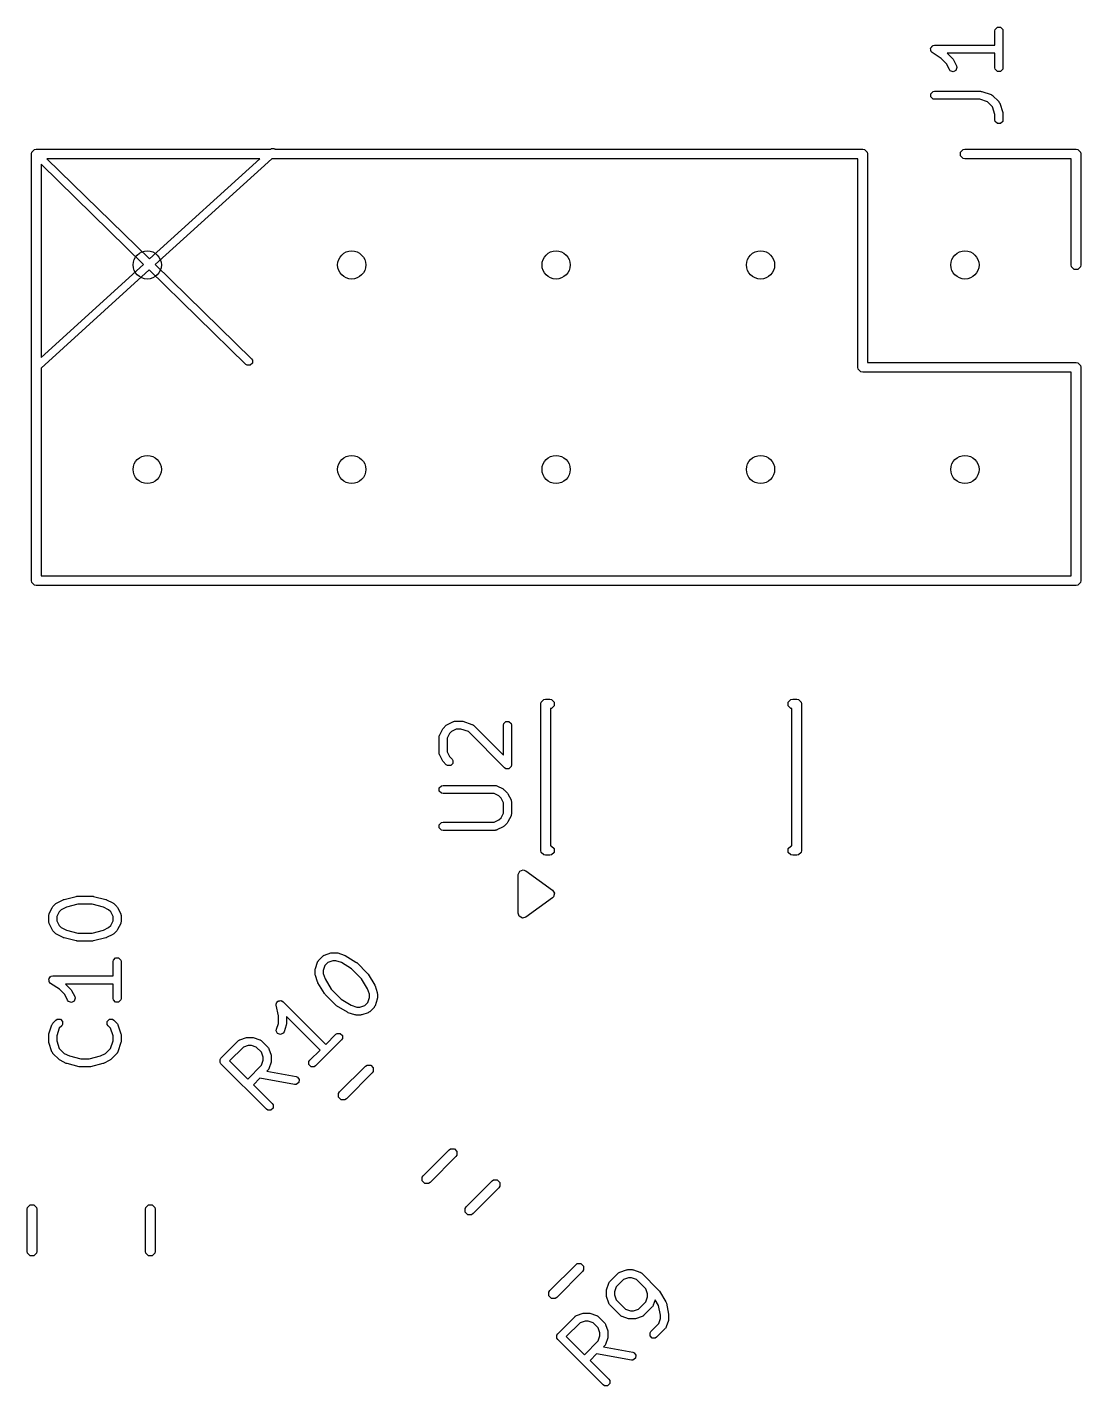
# Model space of a CAD drawing. Header units: inches. Extents: x -1.62 to 1.64, y 0 to 4.72.
# Drawn here: x 0.478 to 0.994, y 4.054 to 4.719 of the extents above; entities that cross this region are included whole.
import ezdxf

# ---------------------------------------------------------------- set-up
doc = ezdxf.new("R2010")
doc.units = ezdxf.units.IN
doc.header["$MEASUREMENT"] = 0
doc.layers.add('BLACK', color=250, linetype='CONTINUOUS')

msp = doc.modelspace()

# ---------------------------------------------------------------- linework, layer by layer
at = {"layer": 'BLACK', "linetype": 'CONTINUOUS'}
for p, q in [((0.95167, 4.71683), (0.95182, 4.71758)), ((0.95182, 4.71758), (0.95288, 4.71865)), ((0.95288, 4.71865), (0.95439, 4.71865)), ((0.95439, 4.71865), (0.95546, 4.71758)), ((0.95546, 4.71758), (0.95561, 4.71683)), ((0.95167, 4.7098), (0.95167, 4.71683)), ((0.95561, 4.71683), (0.95561, 4.69883)), ((0.92021, 4.70821), (0.92032, 4.70838)), ((0.92032, 4.70765), (0.92021, 4.70821)), ((0.92032, 4.70859), (0.92073, 4.70899)), ((0.92032, 4.70838), (0.92032, 4.70859)), ((0.92032, 4.70708), (0.92032, 4.70765)), ((0.92047, 4.70694), (0.92032, 4.70708)), ((0.92051, 4.70674), (0.92047, 4.70694)), ((0.92105, 4.70619), (0.92051, 4.70674)), ((0.92073, 4.70899), (0.92105, 4.70947)), ((0.92105, 4.70947), (0.92124, 4.70951)), ((0.92539, 4.7033), (0.92105, 4.70619)), ((0.92124, 4.70951), (0.92139, 4.70965)), ((0.92139, 4.70965), (0.92214, 4.7098)), ((0.92214, 4.7098), (0.95167, 4.7098)), ((0.95167, 4.70586), (0.92839, 4.70586)), ((0.92839, 4.70586), (0.93103, 4.70322)), ((0.95167, 4.69883), (0.95167, 4.70586)), ((0.92802, 4.70067), (0.92539, 4.7033)), ((0.92938, 4.69795), (0.92802, 4.70067)), ((0.92985, 4.69735), (0.92938, 4.69795)), ((0.93128, 4.69687), (0.92985, 4.69735)), ((0.93103, 4.70322), (0.93121, 4.70296)), ((0.93121, 4.70296), (0.9314, 4.70271)), ((0.93263, 4.69754), (0.93128, 4.69687)), ((0.9314, 4.70271), (0.9329, 4.69971)), ((0.9331, 4.69897), (0.93263, 4.69754)), ((0.9329, 4.69971), (0.9331, 4.69897)), ((0.95182, 4.69808), (0.95167, 4.69883)), ((0.95288, 4.69701), (0.95182, 4.69808)), ((0.95546, 4.69808), (0.95439, 4.69701)), ((0.95561, 4.69883), (0.95546, 4.69808)), ((0.95439, 4.69701), (0.95288, 4.69701)), ((0.92032, 4.68609), (0.92139, 4.68715)), ((0.92032, 4.68458), (0.92032, 4.68609)), ((0.92139, 4.68352), (0.92032, 4.68458)), ((0.92139, 4.68715), (0.92214, 4.6873)), ((0.92214, 4.6873), (0.94464, 4.6873)), ((0.94464, 4.6873), (0.94495, 4.68724)), ((0.94495, 4.68724), (0.94526, 4.6872)), ((0.94526, 4.6872), (0.94976, 4.6857)), ((0.94976, 4.6857), (0.94985, 4.68565)), ((0.94985, 4.68565), (0.94989, 4.68565)), ((0.94989, 4.68565), (0.95015, 4.68548)), ((0.95015, 4.68548), (0.95043, 4.68532)), ((0.95043, 4.68532), (0.95045, 4.68528)), ((0.95045, 4.68528), (0.95053, 4.68523)), ((0.95053, 4.68523), (0.95353, 4.68223)), ((0.92214, 4.68337), (0.92139, 4.68352)), ((0.94432, 4.68337), (0.92214, 4.68337)), ((0.94807, 4.68211), (0.94432, 4.68337)), ((0.95042, 4.67977), (0.94807, 4.68211)), ((0.95167, 4.67602), (0.95042, 4.67977)), ((0.95353, 4.68223), (0.95358, 4.68215)), ((0.95358, 4.68215), (0.95362, 4.68213)), ((0.95362, 4.68213), (0.95378, 4.68185)), ((0.95378, 4.68185), (0.95396, 4.68159)), ((0.95396, 4.68159), (0.95396, 4.68154)), ((0.95396, 4.68154), (0.95401, 4.68146)), ((0.95401, 4.68146), (0.95551, 4.67696)), ((0.95167, 4.67334), (0.95167, 4.67602)), ((0.95182, 4.67258), (0.95167, 4.67334)), ((0.95288, 4.67152), (0.95182, 4.67258)), ((0.95439, 4.67152), (0.95288, 4.67152)), ((0.95546, 4.67258), (0.95439, 4.67152)), ((0.95561, 4.67334), (0.95546, 4.67258)), ((0.95551, 4.67696), (0.95554, 4.67665)), ((0.95554, 4.67665), (0.95561, 4.67634)), ((0.95561, 4.67634), (0.95561, 4.67334)), ((0.48031, 4.65669), (0.48049, 4.6576)), ((0.48049, 4.6576), (0.48177, 4.65888)), ((0.48177, 4.65888), (0.48268, 4.65906)), ((0.48268, 4.65906), (0.5973, 4.65906)), ((0.5973, 4.65906), (0.59776, 4.65933)), ((0.59776, 4.65933), (0.59927, 4.65926)), ((0.59927, 4.65926), (0.59945, 4.65906)), ((0.59945, 4.65906), (0.88701, 4.65906)), ((0.88701, 4.65906), (0.88791, 4.65888)), ((0.88791, 4.65888), (0.88919, 4.6576)), ((0.88919, 4.6576), (0.88937, 4.65669)), ((0.93483, 4.6576), (0.9361, 4.65888)), ((0.93483, 4.65579), (0.93483, 4.6576)), ((0.9361, 4.65888), (0.93701, 4.65906)), ((0.93701, 4.65906), (0.99134, 4.65906)), ((0.99134, 4.65906), (0.99224, 4.65888)), ((0.99224, 4.65888), (0.99352, 4.6576)), ((0.99352, 4.6576), (0.9937, 4.65669)), ((0.48031, 4.44803), (0.48031, 4.65669)), ((0.53514, 4.60267), (0.48504, 4.65163)), ((0.48504, 4.65163), (0.48504, 4.55717)), ((0.48791, 4.65433), (0.53806, 4.60532)), ((0.59203, 4.65433), (0.48791, 4.65433)), ((0.53806, 4.60532), (0.59203, 4.65433)), ((0.59789, 4.65433), (0.54088, 4.60256)), ((0.88465, 4.65433), (0.59789, 4.65433)), ((0.88465, 4.55236), (0.88465, 4.65433)), ((0.88937, 4.65669), (0.88937, 4.55472)), ((0.9361, 4.65451), (0.93483, 4.65579)), ((0.93701, 4.65433), (0.9361, 4.65451)), ((0.98898, 4.65433), (0.93701, 4.65433)), ((0.98898, 4.60236), (0.98898, 4.65433)), ((0.9937, 4.65669), (0.9937, 4.60236)), ((0.48504, 4.55717), (0.53514, 4.60267)), ((0.53796, 4.59991), (0.48504, 4.55185)), ((0.58524, 4.55371), (0.53796, 4.59991)), ((0.54088, 4.60256), (0.58799, 4.55653)), ((0.98916, 4.60146), (0.98898, 4.60236)), ((0.99043, 4.60018), (0.98916, 4.60146)), ((0.99224, 4.60018), (0.99043, 4.60018)), ((0.99352, 4.60146), (0.99224, 4.60018)), ((0.9937, 4.60236), (0.99352, 4.60146)), ((0.48504, 4.55185), (0.48504, 4.45039)), ((0.58588, 4.55329), (0.58524, 4.55371)), ((0.58739, 4.55331), (0.58588, 4.55329)), ((0.58844, 4.55439), (0.58739, 4.55331)), ((0.58799, 4.55653), (0.58842, 4.55589)), ((0.58842, 4.55589), (0.58844, 4.55439)), ((0.88483, 4.55146), (0.88465, 4.55236)), ((0.8861, 4.55018), (0.88483, 4.55146)), ((0.88937, 4.55472), (0.99134, 4.55472)), ((0.99134, 4.55472), (0.99224, 4.55454)), ((0.99224, 4.55454), (0.99352, 4.55327)), ((0.99352, 4.55327), (0.9937, 4.55236)), ((0.9937, 4.55236), (0.9937, 4.44803)), ((0.88701, 4.55), (0.8861, 4.55018)), ((0.98898, 4.55), (0.88701, 4.55)), ((0.98898, 4.45039), (0.98898, 4.55)), ((0.48049, 4.44713), (0.48031, 4.44803)), ((0.48177, 4.44585), (0.48049, 4.44713)), ((0.48268, 4.44567), (0.48177, 4.44585)), ((0.99134, 4.44567), (0.48268, 4.44567)), ((0.48504, 4.45039), (0.98898, 4.45039)), ((0.99224, 4.44585), (0.99134, 4.44567)), ((0.99352, 4.44713), (0.99224, 4.44585)), ((0.9937, 4.44803), (0.99352, 4.44713)), ((0.72953, 4.3877), (0.72971, 4.3886)), ((0.72953, 4.31604), (0.72953, 4.3877)), ((0.72971, 4.3886), (0.73099, 4.38988)), ((0.73099, 4.38988), (0.73189, 4.39006)), ((0.73189, 4.39006), (0.73386, 4.39006)), ((0.73386, 4.39006), (0.73476, 4.38988)), ((0.73476, 4.38551), (0.73425, 4.38541)), ((0.73425, 4.38541), (0.73425, 4.31833)), ((0.73476, 4.38988), (0.73604, 4.3886)), ((0.73604, 4.38679), (0.73476, 4.38551)), ((0.73604, 4.3886), (0.73604, 4.38679)), ((0.85057, 4.3886), (0.85185, 4.38988)), ((0.85057, 4.38679), (0.85057, 4.3886)), ((0.85185, 4.38551), (0.85057, 4.38679)), ((0.85185, 4.38988), (0.85276, 4.39006)), ((0.85236, 4.38541), (0.85185, 4.38551)), ((0.85236, 4.31833), (0.85236, 4.38541)), ((0.85276, 4.39006), (0.85472, 4.39006)), ((0.85472, 4.39006), (0.85563, 4.38988)), ((0.85563, 4.38988), (0.85691, 4.3886)), ((0.85691, 4.3886), (0.85709, 4.3877)), ((0.85709, 4.3877), (0.85709, 4.31604)), ((0.68381, 4.37763), (0.68681, 4.37913)), ((0.68681, 4.37913), (0.6869, 4.37915)), ((0.6869, 4.37915), (0.68693, 4.37919)), ((0.68693, 4.37919), (0.68724, 4.37925)), ((0.68724, 4.37925), (0.68755, 4.37933)), ((0.68755, 4.37933), (0.68759, 4.37932)), ((0.68759, 4.37932), (0.68769, 4.37934)), ((0.68769, 4.37934), (0.69069, 4.37934)), ((0.69069, 4.37934), (0.691, 4.37927)), ((0.691, 4.37927), (0.69131, 4.37923)), ((0.69131, 4.37923), (0.69581, 4.37773)), ((0.71137, 4.37812), (0.71243, 4.37919)), ((0.71243, 4.37919), (0.71394, 4.37919)), ((0.71394, 4.37919), (0.715, 4.37812)), ((0.67973, 4.37151), (0.67981, 4.37181)), ((0.67981, 4.37181), (0.67987, 4.37212)), ((0.67987, 4.37212), (0.6799, 4.37215)), ((0.6799, 4.37215), (0.67993, 4.37225)), ((0.67993, 4.37225), (0.68143, 4.37525)), ((0.68143, 4.37525), (0.68162, 4.3755)), ((0.68162, 4.3755), (0.6818, 4.37576)), ((0.6818, 4.37576), (0.6833, 4.37726)), ((0.6833, 4.37726), (0.68356, 4.37743)), ((0.68356, 4.37743), (0.68381, 4.37763)), ((0.68481, 4.3732), (0.68366, 4.3709)), ((0.68585, 4.37425), (0.68481, 4.3732)), ((0.68815, 4.3754), (0.68585, 4.37425)), ((0.69037, 4.3754), (0.68815, 4.3754)), ((0.69412, 4.37415), (0.69037, 4.3754)), ((0.71179, 4.35648), (0.69412, 4.37415)), ((0.69581, 4.37773), (0.6959, 4.37769)), ((0.6959, 4.37769), (0.69594, 4.37769)), ((0.69594, 4.37769), (0.6962, 4.37751)), ((0.6962, 4.37751), (0.69648, 4.37735)), ((0.69648, 4.37735), (0.6965, 4.37731)), ((0.6965, 4.37731), (0.69658, 4.37726)), ((0.69658, 4.37726), (0.71122, 4.36262)), ((0.71122, 4.37737), (0.71137, 4.37812)), ((0.71122, 4.36262), (0.71122, 4.37737)), ((0.715, 4.37812), (0.71515, 4.37737)), ((0.71515, 4.37737), (0.71515, 4.35787)), ((0.67972, 4.37137), (0.67974, 4.37146)), ((0.67972, 4.36387), (0.67972, 4.37137)), ((0.67974, 4.37146), (0.67973, 4.37151)), ((0.68366, 4.3709), (0.68366, 4.36433)), ((0.67974, 4.36377), (0.67972, 4.36387)), ((0.67973, 4.36373), (0.67974, 4.36377)), ((0.67981, 4.36342), (0.67973, 4.36373)), ((0.67987, 4.36312), (0.67981, 4.36342)), ((0.6799, 4.36308), (0.67987, 4.36312)), ((0.67993, 4.36299), (0.6799, 4.36308)), ((0.68143, 4.35999), (0.67993, 4.36299)), ((0.68162, 4.35974), (0.68143, 4.35999)), ((0.6818, 4.35948), (0.68162, 4.35974)), ((0.6833, 4.35798), (0.6818, 4.35948)), ((0.68366, 4.36433), (0.68481, 4.36204)), ((0.68481, 4.36204), (0.68608, 4.36076)), ((0.68651, 4.35862), (0.68544, 4.35755)), ((0.68608, 4.36076), (0.68651, 4.36012)), ((0.68651, 4.36012), (0.68651, 4.35862)), ((0.68394, 4.35755), (0.6833, 4.35798)), ((0.68544, 4.35755), (0.68394, 4.35755)), ((0.71243, 4.35605), (0.71179, 4.35648)), ((0.71394, 4.35605), (0.71243, 4.35605)), ((0.715, 4.35712), (0.71394, 4.35605)), ((0.71515, 4.35787), (0.715, 4.35712)), ((0.67987, 4.34662), (0.68094, 4.34769)), ((0.67987, 4.34512), (0.67987, 4.34662)), ((0.68094, 4.34405), (0.67987, 4.34512)), ((0.68094, 4.34769), (0.68169, 4.34784)), ((0.68169, 4.34784), (0.70719, 4.34784)), ((0.70719, 4.34784), (0.70728, 4.34782)), ((0.70728, 4.34782), (0.70733, 4.34783)), ((0.70733, 4.34783), (0.70763, 4.34775)), ((0.70763, 4.34775), (0.70794, 4.34769)), ((0.70794, 4.34769), (0.70797, 4.34766)), ((0.70797, 4.34766), (0.70807, 4.34763)), ((0.70807, 4.34763), (0.71107, 4.34613)), ((0.71107, 4.34613), (0.71131, 4.34594)), ((0.71131, 4.34594), (0.71158, 4.34576)), ((0.71158, 4.34576), (0.71308, 4.34426)), ((0.68169, 4.3439), (0.68094, 4.34405)), ((0.70672, 4.3439), (0.68169, 4.3439)), ((0.70902, 4.34275), (0.70672, 4.3439)), ((0.71007, 4.34171), (0.70902, 4.34275)), ((0.71122, 4.33941), (0.71007, 4.34171)), ((0.71122, 4.33434), (0.71122, 4.33941)), ((0.71308, 4.34426), (0.71325, 4.344)), ((0.71325, 4.344), (0.71345, 4.34375)), ((0.71345, 4.34375), (0.71495, 4.34075)), ((0.71495, 4.34075), (0.71497, 4.34066)), ((0.71497, 4.34066), (0.715, 4.34062)), ((0.715, 4.34062), (0.71507, 4.34032)), ((0.71507, 4.34032), (0.71515, 4.34001)), ((0.71515, 4.34001), (0.71513, 4.33997)), ((0.71513, 4.33997), (0.71515, 4.33987)), ((0.71515, 4.33987), (0.71515, 4.33387)), ((0.70902, 4.33099), (0.71007, 4.33204)), ((0.71007, 4.33204), (0.71122, 4.33434)), ((0.71495, 4.33299), (0.71345, 4.32999)), ((0.71497, 4.33309), (0.71495, 4.33299)), ((0.715, 4.33312), (0.71497, 4.33309)), ((0.71507, 4.33343), (0.715, 4.33312)), ((0.71515, 4.33373), (0.71507, 4.33343)), ((0.71515, 4.33387), (0.71513, 4.33378)), ((0.71513, 4.33378), (0.71515, 4.33373)), ((0.67987, 4.32863), (0.68094, 4.32969)), ((0.67987, 4.32712), (0.67987, 4.32863)), ((0.68094, 4.32605), (0.67987, 4.32712)), ((0.68094, 4.32969), (0.68169, 4.32984)), ((0.68169, 4.3259), (0.68094, 4.32605)), ((0.68169, 4.32984), (0.70672, 4.32984)), ((0.70719, 4.3259), (0.68169, 4.3259)), ((0.70672, 4.32984), (0.70902, 4.33099)), ((0.70728, 4.32592), (0.70719, 4.3259)), ((0.70733, 4.32591), (0.70728, 4.32592)), ((0.70763, 4.32599), (0.70733, 4.32591)), ((0.70794, 4.32605), (0.70763, 4.32599)), ((0.70797, 4.32609), (0.70794, 4.32605)), ((0.70807, 4.32611), (0.70797, 4.32609)), ((0.71107, 4.32761), (0.70807, 4.32611)), ((0.71131, 4.32781), (0.71107, 4.32761)), ((0.71158, 4.32798), (0.71131, 4.32781)), ((0.71308, 4.32948), (0.71158, 4.32798)), ((0.71325, 4.32974), (0.71308, 4.32948)), ((0.71345, 4.32999), (0.71325, 4.32974)), ((0.72971, 4.31514), (0.72953, 4.31604)), ((0.73099, 4.31386), (0.72971, 4.31514)), ((0.73189, 4.31368), (0.73099, 4.31386)), ((0.73386, 4.31368), (0.73189, 4.31368)), ((0.73476, 4.31386), (0.73386, 4.31368)), ((0.73425, 4.31833), (0.73476, 4.31823)), ((0.73476, 4.31823), (0.73604, 4.31695)), ((0.73604, 4.31514), (0.73476, 4.31386)), ((0.73604, 4.31695), (0.73604, 4.31514)), ((0.85057, 4.31695), (0.85185, 4.31823)), ((0.85057, 4.31514), (0.85057, 4.31695)), ((0.85185, 4.31386), (0.85057, 4.31514)), ((0.85185, 4.31823), (0.85236, 4.31833)), ((0.85276, 4.31368), (0.85185, 4.31386)), ((0.85472, 4.31368), (0.85276, 4.31368)), ((0.85563, 4.31386), (0.85472, 4.31368)), ((0.85691, 4.31514), (0.85563, 4.31386)), ((0.85709, 4.31604), (0.85691, 4.31514)), ((0.7185, 4.30423), (0.7192, 4.3059)), ((0.7192, 4.3059), (0.72087, 4.30659)), ((0.72087, 4.30659), (0.72226, 4.30614)), ((0.72226, 4.30614), (0.73525, 4.29669)), ((0.7185, 4.28533), (0.7185, 4.30423)), ((0.49286, 4.29047), (0.49586, 4.29197)), ((0.49586, 4.29197), (0.49607, 4.29203)), ((0.49607, 4.29203), (0.49627, 4.29212)), ((0.49627, 4.29212), (0.50226, 4.29362)), ((0.50226, 4.29362), (0.50251, 4.29364)), ((0.50251, 4.29364), (0.50274, 4.29368)), ((0.50274, 4.29368), (0.51024, 4.29368)), ((0.51024, 4.29368), (0.51048, 4.29364)), ((0.51048, 4.29364), (0.51072, 4.29362)), ((0.51072, 4.29362), (0.51672, 4.29212)), ((0.51672, 4.29212), (0.51691, 4.29203)), ((0.51691, 4.29203), (0.51712, 4.29197)), ((0.51712, 4.29197), (0.52012, 4.29047)), ((0.73525, 4.29287), (0.72226, 4.28342)), ((0.73525, 4.29669), (0.73619, 4.29515)), ((0.73577, 4.29339), (0.73525, 4.29287)), ((0.73619, 4.29515), (0.73577, 4.29339)), ((0.48898, 4.28509), (0.49048, 4.28809)), ((0.49048, 4.28809), (0.49068, 4.28834)), ((0.49068, 4.28834), (0.49085, 4.28861)), ((0.49085, 4.28861), (0.49235, 4.29011)), ((0.49235, 4.29011), (0.49261, 4.29028)), ((0.49261, 4.29028), (0.49286, 4.29047)), ((0.49386, 4.28605), (0.49271, 4.28375)), ((0.49491, 4.2871), (0.49386, 4.28605)), ((0.49743, 4.28836), (0.49491, 4.2871)), ((0.50298, 4.28975), (0.49743, 4.28836)), ((0.51, 4.28975), (0.50298, 4.28975)), ((0.51555, 4.28836), (0.51, 4.28975)), ((0.51807, 4.2871), (0.51555, 4.28836)), ((0.51912, 4.28605), (0.51807, 4.2871)), ((0.52027, 4.28375), (0.51912, 4.28605)), ((0.52012, 4.29047), (0.52037, 4.29028)), ((0.52037, 4.29028), (0.52063, 4.29011)), ((0.52063, 4.29011), (0.52213, 4.28861)), ((0.52213, 4.28861), (0.52231, 4.28834)), ((0.52231, 4.28834), (0.5225, 4.28809)), ((0.5225, 4.28809), (0.524, 4.28509)), ((0.71896, 4.28395), (0.7185, 4.28533)), ((0.48878, 4.28435), (0.48886, 4.28466)), ((0.48879, 4.28431), (0.48878, 4.28435)), ((0.48878, 4.28421), (0.48879, 4.28431)), ((0.48878, 4.28121), (0.48878, 4.28421)), ((0.48879, 4.28112), (0.48878, 4.28121)), ((0.48878, 4.28108), (0.48879, 4.28112)), ((0.48886, 4.28077), (0.48878, 4.28108)), ((0.48886, 4.28466), (0.48893, 4.28497)), ((0.48893, 4.28046), (0.48886, 4.28077)), ((0.48893, 4.28497), (0.48896, 4.285)), ((0.48896, 4.28043), (0.48893, 4.28046)), ((0.48896, 4.285), (0.48898, 4.28509)), ((0.48898, 4.28033), (0.48896, 4.28043)), ((0.49048, 4.27733), (0.48898, 4.28033)), ((0.49271, 4.28375), (0.49271, 4.28168)), ((0.49271, 4.28168), (0.49386, 4.27938)), ((0.49386, 4.27938), (0.49491, 4.27833)), ((0.51807, 4.27833), (0.51912, 4.27938)), ((0.51912, 4.27938), (0.52027, 4.28168)), ((0.52027, 4.28168), (0.52027, 4.28375)), ((0.524, 4.28033), (0.5225, 4.27733)), ((0.524, 4.28509), (0.52403, 4.285)), ((0.52403, 4.28043), (0.524, 4.28033)), ((0.52403, 4.285), (0.52406, 4.28497)), ((0.52406, 4.28046), (0.52403, 4.28043)), ((0.52406, 4.28497), (0.52412, 4.28466)), ((0.52412, 4.28077), (0.52406, 4.28046)), ((0.52412, 4.28466), (0.5242, 4.28435)), ((0.5242, 4.28108), (0.52412, 4.28077)), ((0.5242, 4.28435), (0.52419, 4.28431)), ((0.52419, 4.28431), (0.52421, 4.28421)), ((0.52421, 4.28121), (0.52419, 4.28112)), ((0.52419, 4.28112), (0.5242, 4.28108)), ((0.52421, 4.28421), (0.52421, 4.28121)), ((0.7205, 4.283), (0.71896, 4.28395)), ((0.72226, 4.28342), (0.7205, 4.283)), ((0.49068, 4.27709), (0.49048, 4.27733)), ((0.49085, 4.27682), (0.49068, 4.27709)), ((0.49235, 4.27532), (0.49085, 4.27682)), ((0.49261, 4.27515), (0.49235, 4.27532)), ((0.49286, 4.27495), (0.49261, 4.27515)), ((0.49586, 4.27345), (0.49286, 4.27495)), ((0.49491, 4.27833), (0.49743, 4.27707)), ((0.49607, 4.2734), (0.49586, 4.27345)), ((0.49627, 4.27331), (0.49607, 4.2734)), ((0.50226, 4.27181), (0.49627, 4.27331)), ((0.49743, 4.27707), (0.50298, 4.27568)), ((0.50298, 4.27568), (0.51, 4.27568)), ((0.51, 4.27568), (0.51555, 4.27707)), ((0.51672, 4.27331), (0.51072, 4.27181)), ((0.51555, 4.27707), (0.51807, 4.27833)), ((0.51691, 4.2734), (0.51672, 4.27331)), ((0.51712, 4.27345), (0.51691, 4.2734)), ((0.52012, 4.27495), (0.51712, 4.27345)), ((0.52037, 4.27515), (0.52012, 4.27495)), ((0.52063, 4.27532), (0.52037, 4.27515)), ((0.52213, 4.27682), (0.52063, 4.27532)), ((0.52231, 4.27709), (0.52213, 4.27682)), ((0.5225, 4.27733), (0.52231, 4.27709)), ((0.50251, 4.27179), (0.50226, 4.27181)), ((0.50274, 4.27175), (0.50251, 4.27179)), ((0.51024, 4.27175), (0.50274, 4.27175)), ((0.51048, 4.27179), (0.51024, 4.27175)), ((0.51072, 4.27181), (0.51048, 4.27179)), ((0.62367, 4.26486), (0.62685, 4.26592)), ((0.62685, 4.26592), (0.62717, 4.26596)), ((0.62717, 4.26596), (0.62748, 4.26602)), ((0.62748, 4.26602), (0.6296, 4.26602)), ((0.6296, 4.26602), (0.62991, 4.26596)), ((0.62991, 4.26596), (0.63022, 4.26592)), ((0.63022, 4.26592), (0.6334, 4.26486)), ((0.52027, 4.26172), (0.52042, 4.26247)), ((0.52027, 4.25469), (0.52027, 4.26172)), ((0.52042, 4.26247), (0.52149, 4.26354)), ((0.52149, 4.26354), (0.52299, 4.26354)), ((0.52299, 4.26354), (0.52406, 4.26247)), ((0.52406, 4.26247), (0.52421, 4.26172)), ((0.52421, 4.26172), (0.52421, 4.24372)), ((0.61925, 4.25831), (0.62031, 4.26149)), ((0.62031, 4.26149), (0.62035, 4.26158)), ((0.62035, 4.26163), (0.62053, 4.26189)), ((0.62035, 4.26158), (0.62035, 4.26163)), ((0.62053, 4.26189), (0.62069, 4.26216)), ((0.62069, 4.26216), (0.62073, 4.26218)), ((0.62073, 4.26218), (0.62078, 4.26226)), ((0.62078, 4.26226), (0.6229, 4.26439)), ((0.6229, 4.26439), (0.62298, 4.26444)), ((0.62298, 4.26444), (0.623, 4.26448)), ((0.623, 4.26448), (0.62328, 4.26464)), ((0.62389, 4.25981), (0.62308, 4.25737)), ((0.62328, 4.26464), (0.62354, 4.26481)), ((0.62354, 4.26481), (0.62359, 4.26481)), ((0.62359, 4.26481), (0.62367, 4.26486)), ((0.62536, 4.26127), (0.62389, 4.25981)), ((0.6278, 4.26209), (0.62536, 4.26127)), ((0.62928, 4.26209), (0.6278, 4.26209)), ((0.63195, 4.26119), (0.62928, 4.26209)), ((0.63686, 4.25825), (0.63195, 4.26119)), ((0.6334, 4.26486), (0.63359, 4.26475)), ((0.63359, 4.26475), (0.63379, 4.26468)), ((0.63379, 4.26468), (0.63909, 4.2615)), ((0.63909, 4.2615), (0.63927, 4.26134)), ((0.63927, 4.26134), (0.63947, 4.2612)), ((0.63947, 4.2612), (0.64478, 4.2559)), ((0.48881, 4.2531), (0.48893, 4.25327)), ((0.48893, 4.25254), (0.48881, 4.2531)), ((0.48893, 4.25347), (0.48933, 4.25388)), ((0.48893, 4.25327), (0.48893, 4.25347)), ((0.48893, 4.25197), (0.48893, 4.25254)), ((0.48933, 4.25388), (0.48965, 4.25435)), ((0.48965, 4.25435), (0.48985, 4.25439)), ((0.48985, 4.25439), (0.48999, 4.25454)), ((0.48999, 4.25454), (0.49074, 4.25469)), ((0.49074, 4.25469), (0.52027, 4.25469)), ((0.61914, 4.25769), (0.61921, 4.258)), ((0.61914, 4.25557), (0.61914, 4.25769)), ((0.61921, 4.25526), (0.61914, 4.25557)), ((0.61921, 4.258), (0.61925, 4.25831)), ((0.61925, 4.25495), (0.61921, 4.25526)), ((0.62031, 4.25177), (0.61925, 4.25495)), ((0.62308, 4.25737), (0.62308, 4.25589)), ((0.62308, 4.25589), (0.62397, 4.25322)), ((0.62397, 4.25322), (0.62692, 4.24831)), ((0.64182, 4.25329), (0.63686, 4.25825)), ((0.64477, 4.24838), (0.64182, 4.25329)), ((0.64478, 4.2559), (0.64491, 4.2557)), ((0.64491, 4.2557), (0.64507, 4.25552)), ((0.64507, 4.25552), (0.64825, 4.25022)), ((0.48907, 4.25182), (0.48893, 4.25197)), ((0.48911, 4.25162), (0.48907, 4.25182)), ((0.48965, 4.25108), (0.48911, 4.25162)), ((0.49399, 4.24819), (0.48965, 4.25108)), ((0.49663, 4.24555), (0.49399, 4.24819)), ((0.49798, 4.24284), (0.49663, 4.24555)), ((0.52027, 4.25075), (0.497, 4.25075)), ((0.497, 4.25075), (0.49963, 4.24811)), ((0.49963, 4.24811), (0.49981, 4.24785)), ((0.49981, 4.24785), (0.5, 4.2476)), ((0.5, 4.2476), (0.5015, 4.2446)), ((0.52027, 4.24372), (0.52027, 4.25075)), ((0.62041, 4.25158), (0.62031, 4.25177)), ((0.62049, 4.25138), (0.62041, 4.25158)), ((0.62367, 4.24607), (0.62049, 4.25138)), ((0.62383, 4.24589), (0.62367, 4.24607)), ((0.62396, 4.24569), (0.62383, 4.24589)), ((0.62927, 4.24039), (0.62396, 4.24569)), ((0.62692, 4.24831), (0.63188, 4.24335)), ((0.64566, 4.24571), (0.64477, 4.24838)), ((0.64566, 4.24422), (0.64566, 4.24571)), ((0.64825, 4.25022), (0.64833, 4.25002)), ((0.64833, 4.25002), (0.64843, 4.24983)), ((0.64843, 4.24983), (0.64949, 4.24665)), ((0.64949, 4.24665), (0.64953, 4.24633)), ((0.64953, 4.24633), (0.64959, 4.24602)), ((0.64959, 4.24602), (0.64959, 4.2439)), ((0.49845, 4.24223), (0.49798, 4.24284)), ((0.49988, 4.24176), (0.49845, 4.24223)), ((0.50123, 4.24243), (0.49988, 4.24176)), ((0.50171, 4.24386), (0.50123, 4.24243)), ((0.5015, 4.2446), (0.50171, 4.24386)), ((0.52042, 4.24297), (0.52027, 4.24372)), ((0.52149, 4.2419), (0.52042, 4.24297)), ((0.52299, 4.2419), (0.52149, 4.2419)), ((0.52406, 4.24297), (0.52299, 4.2419)), ((0.52421, 4.24372), (0.52406, 4.24297)), ((0.60009, 4.2411), (0.6002, 4.24127)), ((0.60009, 4.24034), (0.60009, 4.2411)), ((0.60112, 4.23522), (0.60009, 4.24034)), ((0.6002, 4.24148), (0.60061, 4.24188)), ((0.6002, 4.24127), (0.6002, 4.24148)), ((0.60061, 4.24188), (0.60093, 4.24236)), ((0.60093, 4.24236), (0.60113, 4.2424)), ((0.60113, 4.2424), (0.60127, 4.24254)), ((0.60127, 4.24254), (0.60184, 4.24254)), ((0.60184, 4.24254), (0.60241, 4.24265)), ((0.60241, 4.24265), (0.60257, 4.24254)), ((0.60257, 4.24254), (0.60278, 4.24254)), ((0.60278, 4.24254), (0.60342, 4.24211)), ((0.60342, 4.24211), (0.62429, 4.22123)), ((0.62947, 4.24026), (0.62927, 4.24039)), ((0.62964, 4.24009), (0.62947, 4.24026)), ((0.63495, 4.23691), (0.62964, 4.24009)), ((0.63188, 4.24335), (0.63679, 4.2404)), ((0.63679, 4.2404), (0.63946, 4.23951)), ((0.63946, 4.23951), (0.64094, 4.23951)), ((0.64094, 4.23951), (0.64338, 4.24032)), ((0.64338, 4.24032), (0.64484, 4.24179)), ((0.64484, 4.24179), (0.64566, 4.24422)), ((0.64796, 4.23933), (0.64584, 4.23721)), ((0.64801, 4.23941), (0.64796, 4.23933)), ((0.64805, 4.23943), (0.64801, 4.23941)), ((0.64821, 4.23971), (0.64805, 4.23943)), ((0.64838, 4.23997), (0.64821, 4.23971)), ((0.64843, 4.2401), (0.64838, 4.24001)), ((0.64838, 4.24001), (0.64838, 4.23997)), ((0.64949, 4.24328), (0.64843, 4.2401)), ((0.64953, 4.24359), (0.64949, 4.24328)), ((0.64959, 4.2439), (0.64953, 4.24359)), ((0.49085, 4.23161), (0.49235, 4.23311)), ((0.49235, 4.23311), (0.49299, 4.23354)), ((0.49299, 4.23354), (0.4945, 4.23354)), ((0.4945, 4.23354), (0.49556, 4.23247)), ((0.49556, 4.23247), (0.49556, 4.23097)), ((0.51742, 4.23247), (0.51849, 4.23354)), ((0.51742, 4.23097), (0.51742, 4.23247)), ((0.51849, 4.23354), (0.51999, 4.23354)), ((0.51999, 4.23354), (0.52063, 4.23311)), ((0.52063, 4.23311), (0.52213, 4.23161)), ((0.60112, 4.2315), (0.60112, 4.23522)), ((0.62151, 4.21845), (0.60505, 4.23491)), ((0.60505, 4.23491), (0.60505, 4.23118)), ((0.63515, 4.23684), (0.63495, 4.23691)), ((0.63534, 4.23673), (0.63515, 4.23684)), ((0.63852, 4.23567), (0.63534, 4.23673)), ((0.63883, 4.23563), (0.63852, 4.23567)), ((0.63914, 4.23557), (0.63883, 4.23563)), ((0.64126, 4.23557), (0.63914, 4.23557)), ((0.64157, 4.23563), (0.64126, 4.23557)), ((0.64189, 4.23567), (0.64157, 4.23563)), ((0.64507, 4.23673), (0.64189, 4.23567)), ((0.64515, 4.23678), (0.64507, 4.23673)), ((0.6452, 4.23678), (0.64515, 4.23678)), ((0.64546, 4.23696), (0.6452, 4.23678)), ((0.64573, 4.23711), (0.64546, 4.23696)), ((0.64575, 4.23715), (0.64573, 4.23711)), ((0.64584, 4.23721), (0.64575, 4.23715)), ((0.48878, 4.22572), (0.48884, 4.22603)), ((0.48878, 4.22272), (0.48878, 4.22572)), ((0.48884, 4.22603), (0.48888, 4.22634)), ((0.48888, 4.22634), (0.49038, 4.23084)), ((0.49038, 4.23084), (0.49043, 4.23093)), ((0.49043, 4.23097), (0.4906, 4.23124)), ((0.49043, 4.23093), (0.49043, 4.23097)), ((0.4906, 4.23124), (0.49076, 4.23151)), ((0.49076, 4.23151), (0.4908, 4.23153)), ((0.4908, 4.23153), (0.49085, 4.23161)), ((0.49396, 4.22916), (0.49271, 4.2254)), ((0.49514, 4.23033), (0.49396, 4.22916)), ((0.49556, 4.23097), (0.49514, 4.23033)), ((0.51785, 4.23033), (0.51742, 4.23097)), ((0.51902, 4.22916), (0.51785, 4.23033)), ((0.52027, 4.2254), (0.51902, 4.22916)), ((0.52213, 4.23161), (0.52219, 4.23153)), ((0.52219, 4.23153), (0.52223, 4.23151)), ((0.52223, 4.23151), (0.52238, 4.23124)), ((0.52238, 4.23124), (0.52256, 4.23097)), ((0.52256, 4.23097), (0.52256, 4.23093)), ((0.52256, 4.23093), (0.52261, 4.23084)), ((0.52261, 4.23084), (0.52411, 4.22634)), ((0.52411, 4.22634), (0.52415, 4.22603)), ((0.52415, 4.22603), (0.52421, 4.22572)), ((0.52421, 4.22572), (0.52421, 4.22272)), ((0.60006, 4.22786), (0.60016, 4.22862)), ((0.60073, 4.22651), (0.60006, 4.22786)), ((0.60016, 4.22862), (0.60112, 4.2315)), ((0.60216, 4.22603), (0.60073, 4.22651)), ((0.60351, 4.22671), (0.60216, 4.22603)), ((0.60389, 4.22737), (0.60351, 4.22671)), ((0.60495, 4.23055), (0.60389, 4.22737)), ((0.60499, 4.23087), (0.60495, 4.23055)), ((0.60505, 4.23118), (0.60499, 4.23087)), ((0.62429, 4.22123), (0.62927, 4.22621)), ((0.62927, 4.22621), (0.6299, 4.22663)), ((0.6299, 4.22663), (0.63141, 4.22663)), ((0.63141, 4.22663), (0.63248, 4.22557)), ((0.63248, 4.22557), (0.63248, 4.22406)), ((0.48884, 4.22241), (0.48878, 4.22272)), ((0.48888, 4.2221), (0.48884, 4.22241)), ((0.49038, 4.2176), (0.48888, 4.2221)), ((0.49271, 4.2254), (0.49271, 4.22304)), ((0.49271, 4.22304), (0.49396, 4.21929)), ((0.49396, 4.21929), (0.49641, 4.21684)), ((0.51657, 4.21684), (0.51902, 4.21929)), ((0.51902, 4.21929), (0.52027, 4.22304)), ((0.52027, 4.22304), (0.52027, 4.2254)), ((0.52411, 4.2221), (0.52261, 4.2176)), ((0.52415, 4.22241), (0.52411, 4.2221)), ((0.52421, 4.22272), (0.52415, 4.22241)), ((0.57306, 4.21454), (0.58154, 4.22302)), ((0.584, 4.21991), (0.57723, 4.21315)), ((0.58154, 4.22302), (0.58162, 4.22308)), ((0.58162, 4.22308), (0.58164, 4.22312)), ((0.58164, 4.22312), (0.58192, 4.22328)), ((0.58192, 4.22328), (0.58218, 4.22345)), ((0.58218, 4.22345), (0.58223, 4.22345)), ((0.58223, 4.22345), (0.58231, 4.2235)), ((0.58231, 4.2235), (0.58549, 4.22456)), ((0.58643, 4.22072), (0.584, 4.21991)), ((0.58549, 4.22456), (0.58581, 4.2246)), ((0.58581, 4.2246), (0.58612, 4.22466)), ((0.58612, 4.22466), (0.58824, 4.22466)), ((0.58792, 4.22072), (0.58643, 4.22072)), ((0.59035, 4.21991), (0.58792, 4.22072)), ((0.58824, 4.22466), (0.58855, 4.2246)), ((0.58855, 4.2246), (0.58886, 4.22456)), ((0.58886, 4.22456), (0.59204, 4.2235)), ((0.59288, 4.21739), (0.59035, 4.21991)), ((0.59204, 4.2235), (0.59213, 4.22345)), ((0.59213, 4.22345), (0.59217, 4.22345)), ((0.59217, 4.22345), (0.59243, 4.22328)), ((0.59243, 4.22328), (0.59271, 4.22312)), ((0.59271, 4.22312), (0.59273, 4.22308)), ((0.59273, 4.22308), (0.59281, 4.22302)), ((0.59281, 4.22302), (0.59599, 4.21984)), ((0.59599, 4.21984), (0.59605, 4.21976)), ((0.59605, 4.21976), (0.59609, 4.21974)), ((0.59609, 4.21974), (0.59624, 4.21947)), ((0.59624, 4.21947), (0.59642, 4.2192)), ((0.59642, 4.2192), (0.59642, 4.21916)), ((0.59642, 4.21916), (0.59647, 4.21907)), ((0.59647, 4.21907), (0.59753, 4.21589)), ((0.63205, 4.22342), (0.61932, 4.2107)), ((0.63248, 4.22406), (0.63205, 4.22342)), ((0.49043, 4.21751), (0.49038, 4.2176)), ((0.49043, 4.21747), (0.49043, 4.21751)), ((0.4906, 4.21721), (0.49043, 4.21747)), ((0.49076, 4.21693), (0.4906, 4.21721)), ((0.4908, 4.21691), (0.49076, 4.21693)), ((0.49085, 4.21683), (0.4908, 4.21691)), ((0.49385, 4.21383), (0.49085, 4.21683)), ((0.49411, 4.21366), (0.49385, 4.21383)), ((0.49436, 4.21346), (0.49411, 4.21366)), ((0.49736, 4.21196), (0.49436, 4.21346)), ((0.49641, 4.21684), (0.49893, 4.21558)), ((0.49893, 4.21558), (0.50448, 4.21419)), ((0.50448, 4.21419), (0.5085, 4.21419)), ((0.5085, 4.21419), (0.51405, 4.21558)), ((0.51405, 4.21558), (0.51657, 4.21684)), ((0.51862, 4.21346), (0.51562, 4.21196)), ((0.51887, 4.21366), (0.51862, 4.21346)), ((0.51913, 4.21383), (0.51887, 4.21366)), ((0.52213, 4.21683), (0.51913, 4.21383)), ((0.52219, 4.21691), (0.52213, 4.21683)), ((0.52223, 4.21693), (0.52219, 4.21691)), ((0.52238, 4.21721), (0.52223, 4.21693)), ((0.52256, 4.21747), (0.52238, 4.21721)), ((0.52261, 4.2176), (0.52256, 4.21751)), ((0.52256, 4.21751), (0.52256, 4.21747)), ((0.57263, 4.2139), (0.57306, 4.21454)), ((0.57263, 4.2124), (0.57263, 4.2139)), ((0.57306, 4.21176), (0.57263, 4.2124)), ((0.57723, 4.21315), (0.58612, 4.20427)), ((0.59369, 4.21495), (0.59288, 4.21739)), ((0.59288, 4.21103), (0.59369, 4.21347)), ((0.59369, 4.21347), (0.59369, 4.21495)), ((0.59753, 4.21253), (0.59647, 4.20934)), ((0.59753, 4.21589), (0.59757, 4.21558)), ((0.59757, 4.21284), (0.59753, 4.21253)), ((0.59757, 4.21558), (0.59763, 4.21527)), ((0.59763, 4.21315), (0.59757, 4.21284)), ((0.59763, 4.21527), (0.59763, 4.21315)), ((0.61611, 4.21284), (0.61654, 4.21348)), ((0.61611, 4.21133), (0.61611, 4.21284)), ((0.61654, 4.21348), (0.62151, 4.21845)), ((0.49757, 4.21191), (0.49736, 4.21196)), ((0.49777, 4.21181), (0.49757, 4.21191)), ((0.50376, 4.21031), (0.49777, 4.21181)), ((0.50401, 4.2103), (0.50376, 4.21031)), ((0.50424, 4.21025), (0.50401, 4.2103)), ((0.50874, 4.21025), (0.50424, 4.21025)), ((0.50898, 4.2103), (0.50874, 4.21025)), ((0.50922, 4.21031), (0.50898, 4.2103)), ((0.51522, 4.21181), (0.50922, 4.21031)), ((0.51541, 4.21191), (0.51522, 4.21181)), ((0.51562, 4.21196), (0.51541, 4.21191)), ((0.59533, 4.18949), (0.57306, 4.21176)), ((0.58612, 4.20427), (0.59288, 4.21103)), ((0.59599, 4.20857), (0.59548, 4.20807)), ((0.59548, 4.20807), (0.60979, 4.20554)), ((0.59605, 4.20866), (0.59599, 4.20857)), ((0.59609, 4.20868), (0.59605, 4.20866)), ((0.59624, 4.20895), (0.59609, 4.20868)), ((0.59642, 4.20921), (0.59624, 4.20895)), ((0.59647, 4.20934), (0.59642, 4.20926)), ((0.59642, 4.20926), (0.59642, 4.20921)), ((0.61718, 4.21027), (0.61611, 4.21133)), ((0.61868, 4.21027), (0.61718, 4.21027)), ((0.61932, 4.2107), (0.61868, 4.21027)), ((0.63109, 4.19796), (0.64373, 4.2106)), ((0.64707, 4.20726), (0.63443, 4.19461)), ((0.64373, 4.2106), (0.6445, 4.21111)), ((0.6445, 4.21111), (0.6463, 4.21111)), ((0.6463, 4.21111), (0.64758, 4.20983)), ((0.64758, 4.20802), (0.64707, 4.20726)), ((0.64758, 4.20983), (0.64758, 4.20802)), ((0.59208, 4.20467), (0.5889, 4.20148)), ((0.5889, 4.20148), (0.59811, 4.19227)), ((0.6091, 4.20167), (0.59208, 4.20467)), ((0.60987, 4.20168), (0.6091, 4.20167)), ((0.60979, 4.20554), (0.6105, 4.20526)), ((0.61111, 4.20255), (0.60987, 4.20168)), ((0.6105, 4.20526), (0.61137, 4.20403)), ((0.61137, 4.20403), (0.61111, 4.20255)), ((0.63057, 4.19719), (0.63109, 4.19796)), ((0.63057, 4.19538), (0.63057, 4.19719)), ((0.63185, 4.1941), (0.63057, 4.19538)), ((0.63366, 4.1941), (0.63185, 4.1941)), ((0.63443, 4.19461), (0.63366, 4.1941)), ((0.59597, 4.18906), (0.59533, 4.18949)), ((0.59747, 4.18906), (0.59597, 4.18906)), ((0.59854, 4.19012), (0.59747, 4.18906)), ((0.59811, 4.19227), (0.59854, 4.19163)), ((0.59854, 4.19163), (0.59854, 4.19012)), ((0.67201, 4.15703), (0.68465, 4.16967)), ((0.68799, 4.16633), (0.67535, 4.15369)), ((0.68465, 4.16967), (0.68542, 4.17019)), ((0.68542, 4.17019), (0.68723, 4.17019)), ((0.68723, 4.17019), (0.6885, 4.16891)), ((0.6885, 4.1671), (0.68799, 4.16633)), ((0.6885, 4.16891), (0.6885, 4.1671)), ((0.6715, 4.15627), (0.67201, 4.15703)), ((0.6715, 4.15446), (0.6715, 4.15627)), ((0.67278, 4.15318), (0.6715, 4.15446)), ((0.67458, 4.15318), (0.67278, 4.15318)), ((0.67535, 4.15369), (0.67458, 4.15318)), ((0.69304, 4.14179), (0.70568, 4.15444)), ((0.70568, 4.15444), (0.70644, 4.15495)), ((0.70644, 4.15495), (0.70825, 4.15495)), ((0.70825, 4.15495), (0.70953, 4.15367)), ((0.70953, 4.15367), (0.70953, 4.15186)), ((0.70902, 4.1511), (0.69638, 4.13845)), ((0.70953, 4.15186), (0.70902, 4.1511)), ((0.47824, 4.14057), (0.47842, 4.14147)), ((0.47824, 4.12), (0.47824, 4.14057)), ((0.47842, 4.14147), (0.4797, 4.14275)), ((0.4797, 4.14275), (0.48151, 4.14275)), ((0.48151, 4.14275), (0.48279, 4.14147)), ((0.48279, 4.14147), (0.48297, 4.14057)), ((0.48297, 4.14057), (0.48297, 4.12)), ((0.53612, 4.14057), (0.5363, 4.14147)), ((0.53612, 4.12), (0.53612, 4.14057)), ((0.5363, 4.14147), (0.53758, 4.14275)), ((0.53758, 4.14275), (0.53938, 4.14275)), ((0.53938, 4.14275), (0.54066, 4.14147)), ((0.54066, 4.14147), (0.54084, 4.14057)), ((0.54084, 4.14057), (0.54084, 4.12)), ((0.69252, 4.14103), (0.69304, 4.14179)), ((0.69252, 4.13922), (0.69252, 4.14103)), ((0.6938, 4.13794), (0.69252, 4.13922)), ((0.69561, 4.13794), (0.6938, 4.13794)), ((0.69638, 4.13845), (0.69561, 4.13794)), ((0.47842, 4.1191), (0.47824, 4.12)), ((0.48297, 4.12), (0.48279, 4.1191)), ((0.5363, 4.1191), (0.53612, 4.12)), ((0.54084, 4.12), (0.54066, 4.1191)), ((0.4797, 4.11782), (0.47842, 4.1191)), ((0.48151, 4.11782), (0.4797, 4.11782)), ((0.48279, 4.1191), (0.48151, 4.11782)), ((0.53758, 4.11782), (0.5363, 4.1191)), ((0.53938, 4.11782), (0.53758, 4.11782)), ((0.54066, 4.1191), (0.53938, 4.11782)), ((0.73396, 4.10087), (0.7466, 4.11351)), ((0.7466, 4.11351), (0.74737, 4.11403)), ((0.74737, 4.11403), (0.74918, 4.11403)), ((0.74918, 4.11403), (0.75045, 4.11275)), ((0.75045, 4.11275), (0.75045, 4.11094)), ((0.74994, 4.11017), (0.7373, 4.09753)), ((0.75045, 4.11094), (0.74994, 4.11017)), ((0.76323, 4.1052), (0.76747, 4.10944)), ((0.76992, 4.10633), (0.76634, 4.10274)), ((0.76747, 4.10944), (0.76755, 4.10949)), ((0.76755, 4.10949), (0.76757, 4.10953)), ((0.76757, 4.10953), (0.76784, 4.10969)), ((0.76784, 4.10969), (0.76811, 4.10987)), ((0.76811, 4.10987), (0.76815, 4.10987)), ((0.76815, 4.10987), (0.76824, 4.10991)), ((0.76824, 4.10991), (0.77142, 4.11097)), ((0.77236, 4.10714), (0.76992, 4.10633)), ((0.77142, 4.11097), (0.77173, 4.11101)), ((0.77173, 4.11101), (0.77204, 4.11108)), ((0.77204, 4.11108), (0.77416, 4.11108)), ((0.77384, 4.10714), (0.77236, 4.10714)), ((0.77628, 4.10633), (0.77384, 4.10714)), ((0.77416, 4.11108), (0.77447, 4.11101)), ((0.77447, 4.11101), (0.77479, 4.11097)), ((0.77479, 4.11097), (0.77797, 4.10991)), ((0.78093, 4.10168), (0.77628, 4.10633)), ((0.77797, 4.10991), (0.77805, 4.10987)), ((0.77805, 4.10987), (0.7781, 4.10987)), ((0.7781, 4.10987), (0.77836, 4.10969)), ((0.77836, 4.10969), (0.77863, 4.10953)), ((0.77863, 4.10953), (0.77865, 4.10949)), ((0.77865, 4.10949), (0.77874, 4.10944)), ((0.77874, 4.10944), (0.78722, 4.10095)), ((0.73345, 4.10011), (0.73396, 4.10087)), ((0.73345, 4.0983), (0.73345, 4.10011)), ((0.76159, 4.10062), (0.76165, 4.10093)), ((0.76159, 4.0985), (0.76159, 4.10062)), ((0.76165, 4.10093), (0.76169, 4.10125)), ((0.76169, 4.10125), (0.76275, 4.10443)), ((0.76275, 4.10443), (0.7628, 4.10451)), ((0.7628, 4.10456), (0.76297, 4.10482)), ((0.7628, 4.10451), (0.7628, 4.10456)), ((0.76297, 4.10482), (0.76313, 4.10509)), ((0.76313, 4.10509), (0.76317, 4.10511)), ((0.76317, 4.10511), (0.76323, 4.1052)), ((0.76634, 4.10274), (0.76553, 4.1003)), ((0.76553, 4.1003), (0.76553, 4.09882)), ((0.78174, 4.09924), (0.78093, 4.10168)), ((0.78722, 4.10095), (0.78735, 4.10075)), ((0.78735, 4.10075), (0.78752, 4.10058)), ((0.78752, 4.10058), (0.7907, 4.09527)), ((0.73473, 4.09702), (0.73345, 4.0983)), ((0.73653, 4.09702), (0.73473, 4.09702)), ((0.7373, 4.09753), (0.73653, 4.09702)), ((0.76165, 4.09819), (0.76159, 4.0985)), ((0.76169, 4.09788), (0.76165, 4.09819)), ((0.76275, 4.0947), (0.76169, 4.09788)), ((0.7628, 4.09461), (0.76275, 4.0947)), ((0.7628, 4.09457), (0.7628, 4.09461)), ((0.76297, 4.0943), (0.7628, 4.09457)), ((0.76313, 4.09403), (0.76297, 4.0943)), ((0.76317, 4.09401), (0.76313, 4.09403)), ((0.76323, 4.09393), (0.76317, 4.09401)), ((0.76853, 4.08863), (0.76323, 4.09393)), ((0.76553, 4.09882), (0.76634, 4.09638)), ((0.76634, 4.09638), (0.77098, 4.09174)), ((0.77734, 4.09174), (0.78093, 4.09532)), ((0.78404, 4.09287), (0.7798, 4.08863)), ((0.78093, 4.09532), (0.78174, 4.09776)), ((0.78174, 4.09776), (0.78174, 4.09924)), ((0.78409, 4.09295), (0.78404, 4.09287)), ((0.78413, 4.09297), (0.78409, 4.09295)), ((0.78429, 4.09324), (0.78413, 4.09297)), ((0.78447, 4.09351), (0.78429, 4.09324)), ((0.78451, 4.09364), (0.78447, 4.09355)), ((0.78447, 4.09355), (0.78447, 4.09351)), ((0.78543, 4.09639), (0.78451, 4.09364)), ((0.78715, 4.09354), (0.78543, 4.09639)), ((0.7881, 4.08876), (0.78715, 4.09354)), ((0.7907, 4.09527), (0.79081, 4.09496)), ((0.79081, 4.09496), (0.79094, 4.09465)), ((0.79094, 4.09465), (0.792, 4.08934)), ((0.73777, 4.07974), (0.74626, 4.08823)), ((0.74626, 4.08823), (0.74634, 4.08828)), ((0.74634, 4.08828), (0.74636, 4.08832)), ((0.74636, 4.08832), (0.74663, 4.08848)), ((0.74663, 4.08848), (0.7469, 4.08865)), ((0.7469, 4.08865), (0.74694, 4.08865)), ((0.74694, 4.08865), (0.74703, 4.0887)), ((0.74703, 4.0887), (0.75021, 4.08976)), ((0.75021, 4.08976), (0.75052, 4.0898)), ((0.75052, 4.0898), (0.75083, 4.08987)), ((0.75083, 4.08987), (0.75295, 4.08987)), ((0.75295, 4.08987), (0.75326, 4.0898)), ((0.75326, 4.0898), (0.75357, 4.08976)), ((0.75357, 4.08976), (0.75676, 4.0887)), ((0.75676, 4.0887), (0.75684, 4.08865)), ((0.75684, 4.08865), (0.75689, 4.08865)), ((0.75689, 4.08865), (0.75715, 4.08848)), ((0.75715, 4.08848), (0.75742, 4.08832)), ((0.75742, 4.08832), (0.75744, 4.08828)), ((0.75744, 4.08828), (0.75753, 4.08823)), ((0.75753, 4.08823), (0.76071, 4.08505)), ((0.76861, 4.08857), (0.76853, 4.08863)), ((0.76863, 4.08853), (0.76861, 4.08857)), ((0.76891, 4.08837), (0.76863, 4.08853)), ((0.76917, 4.0882), (0.76891, 4.08837)), ((0.76921, 4.0882), (0.76917, 4.0882)), ((0.7693, 4.08815), (0.76921, 4.0882)), ((0.77248, 4.08709), (0.7693, 4.08815)), ((0.77098, 4.09174), (0.77342, 4.09093)), ((0.77279, 4.08705), (0.77248, 4.08709)), ((0.7731, 4.08699), (0.77279, 4.08705)), ((0.77522, 4.08699), (0.7731, 4.08699)), ((0.77342, 4.09093), (0.7749, 4.09093)), ((0.7749, 4.09093), (0.77734, 4.09174)), ((0.77553, 4.08705), (0.77522, 4.08699)), ((0.77585, 4.08709), (0.77553, 4.08705)), ((0.77903, 4.08815), (0.77585, 4.08709)), ((0.77911, 4.0882), (0.77903, 4.08815)), ((0.77916, 4.0882), (0.77911, 4.0882)), ((0.77942, 4.08837), (0.77916, 4.0882)), ((0.77969, 4.08853), (0.77942, 4.08837)), ((0.77971, 4.08857), (0.77969, 4.08853)), ((0.7798, 4.08863), (0.77971, 4.08857)), ((0.78729, 4.08472), (0.7881, 4.08716)), ((0.7881, 4.08716), (0.7881, 4.08876)), ((0.79194, 4.08621), (0.79088, 4.08303)), ((0.79198, 4.08653), (0.79194, 4.08621)), ((0.79204, 4.08684), (0.79198, 4.08653)), ((0.792, 4.08934), (0.792, 4.08915)), ((0.792, 4.08915), (0.79204, 4.08896)), ((0.79204, 4.08896), (0.79204, 4.08684)), ((0.73735, 4.07911), (0.73777, 4.07974)), ((0.74871, 4.08512), (0.74195, 4.07835)), ((0.75115, 4.08593), (0.74871, 4.08512)), ((0.75263, 4.08593), (0.75115, 4.08593)), ((0.75507, 4.08512), (0.75263, 4.08593)), ((0.7576, 4.08259), (0.75507, 4.08512)), ((0.75841, 4.08015), (0.7576, 4.08259)), ((0.75841, 4.07867), (0.75841, 4.08015)), ((0.76071, 4.08505), (0.76076, 4.08496)), ((0.76076, 4.08496), (0.7608, 4.08494)), ((0.7608, 4.08494), (0.76096, 4.08467)), ((0.76096, 4.08467), (0.76113, 4.08441)), ((0.76113, 4.08441), (0.76113, 4.08436)), ((0.76113, 4.08436), (0.76118, 4.08428)), ((0.76118, 4.08428), (0.76224, 4.0811)), ((0.76224, 4.0811), (0.76228, 4.08078)), ((0.76228, 4.08078), (0.76234, 4.08047)), ((0.76234, 4.08047), (0.76234, 4.07835)), ((0.78295, 4.08017), (0.78338, 4.0808)), ((0.78295, 4.07866), (0.78295, 4.08017)), ((0.78338, 4.0808), (0.78729, 4.08472)), ((0.7904, 4.08226), (0.78616, 4.07802)), ((0.79046, 4.08234), (0.7904, 4.08226)), ((0.7905, 4.08236), (0.79046, 4.08234)), ((0.79065, 4.08264), (0.7905, 4.08236)), ((0.79083, 4.0829), (0.79065, 4.08264)), ((0.79088, 4.08303), (0.79083, 4.08295)), ((0.79083, 4.08295), (0.79083, 4.0829)), ((0.73735, 4.0776), (0.73735, 4.07911)), ((0.73777, 4.07696), (0.73735, 4.0776)), ((0.76004, 4.05469), (0.73777, 4.07696)), ((0.74195, 4.07835), (0.75083, 4.06947)), ((0.75083, 4.06947), (0.7576, 4.07623)), ((0.7576, 4.07623), (0.75841, 4.07867)), ((0.76071, 4.07378), (0.7602, 4.07327)), ((0.7602, 4.07327), (0.77451, 4.07075)), ((0.76076, 4.07386), (0.76071, 4.07378)), ((0.7608, 4.07388), (0.76076, 4.07386)), ((0.76096, 4.07415), (0.7608, 4.07388)), ((0.76113, 4.07442), (0.76096, 4.07415)), ((0.76118, 4.07455), (0.76113, 4.07446)), ((0.76113, 4.07446), (0.76113, 4.07442)), ((0.76224, 4.07773), (0.76118, 4.07455)), ((0.76228, 4.07804), (0.76224, 4.07773)), ((0.76234, 4.07835), (0.76228, 4.07804)), ((0.78401, 4.07759), (0.78295, 4.07866)), ((0.78552, 4.07759), (0.78401, 4.07759)), ((0.78616, 4.07802), (0.78552, 4.07759)), ((0.7568, 4.06987), (0.75362, 4.06669)), ((0.75362, 4.06669), (0.76283, 4.05747)), ((0.77382, 4.06687), (0.7568, 4.06987)), ((0.77459, 4.06689), (0.77382, 4.06687)), ((0.77451, 4.07075), (0.77522, 4.07047)), ((0.77582, 4.06775), (0.77459, 4.06689)), ((0.77522, 4.07047), (0.77608, 4.06923)), ((0.77608, 4.06923), (0.77582, 4.06775)), ((0.76068, 4.05426), (0.76004, 4.05469)), ((0.76219, 4.05426), (0.76068, 4.05426)), ((0.76326, 4.05533), (0.76219, 4.05426)), ((0.76283, 4.05747), (0.76326, 4.05683)), ((0.76326, 4.05683), (0.76326, 4.05533))]:
    msp.add_line(p, q, dxfattribs=at)
at = {"layer": 'BLACK'}
for centre in [(0.53701, 4.60236), (0.53701, 4.60236), (0.63701, 4.60236), (0.63701, 4.60236), (0.73701, 4.60236), (0.73701, 4.60236), (0.83701, 4.60236), (0.83701, 4.60236), (0.93701, 4.60236), (0.93701, 4.60236), (0.53701, 4.50236), (0.53701, 4.50236), (0.63701, 4.50236), (0.63701, 4.50236), (0.73701, 4.50236), (0.73701, 4.50236), (0.83701, 4.50236), (0.83701, 4.50236), (0.93701, 4.50236), (0.93701, 4.50236)]:
    msp.add_circle(centre, 0.00689, dxfattribs=at)

doc.saveas('drawing.dxf')
